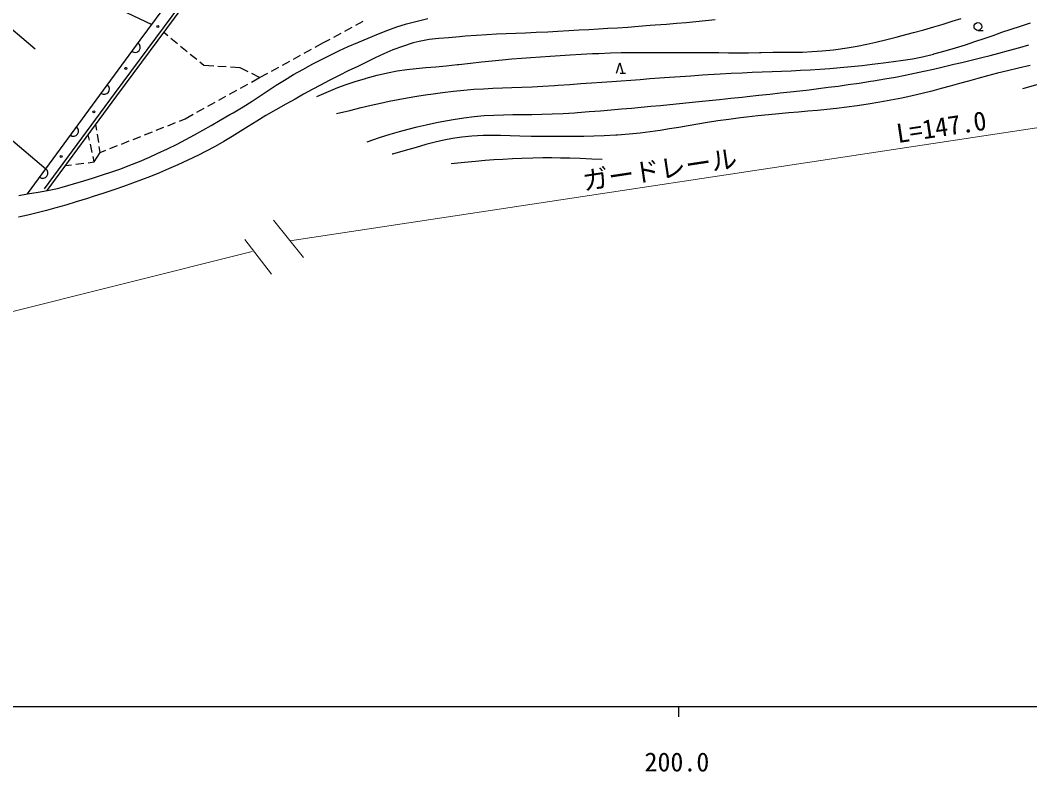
# Model space of a CAD drawing. Units: millimetres, scale not verified. Extents: x 40000 to 680000, y 20000 to 380000.
# Drawn here: x 204647 to 301805, y 198715 to 271034 of the extents above; entities that cross this region are included whole.
import ezdxf
from ezdxf.enums import TextEntityAlignment as Align

# ---------------------------------------------------------------- set-up
doc = ezdxf.new("R2010")
doc.units = ezdxf.units.MM
doc.header["$LTSCALE"] = 1000
for name, color, linetype, lineweight in [('M-BGD', 7, 'Continuous', 25), ('M-STR-HTXT', 7, 'Continuous', 13), ('M-TTL-BAND', 7, 'Continuous', 25)]:
    doc.layers.add(name, color=color, linetype=linetype, lineweight=lineweight)
doc.styles.add('ＭＳ ゴシック', font='')
doc.styles.get('ＭＳ ゴシック').set_extended_font_data('MS Gothic')

msp = doc.modelspace()

# ---------------------------------------------------------------- linework, layer by layer
at = {"layer": 'M-BGD'}
for p, q in [((216190, 269111), (230560, 288599)), ((204742, 276707), (217301, 270618)), ((213721, 263935), (220094, 272541)), ((213962, 263757), (220335, 272362)), ((201879, 271847), (206097, 268286)), ((235882, 269982), (236585, 270364)), ((236936, 270555), (237639, 270938)), ((218848, 269519), (218462, 269834)), ((219778, 268760), (219158, 269266)), ((233840, 268872), (234477, 269218)), ((234828, 269409), (235531, 269791)), ((296810, 270050), (297310, 270050)), ((205338, 254319), (216190, 269111)), ((220707, 268001), (220087, 268507)), ((231987, 267861), (232690, 268244)), ((233041, 268436), (233840, 268872)), ((221637, 267242), (221017, 267748)), ((230934, 267287), (231636, 267670)), ((222332, 266674), (221946, 266989)), ((223279, 266615), (222332, 266674)), ((224477, 266541), (223678, 266590)), ((225823, 266458), (224876, 266517)), ((226572, 266075), (225823, 266458)), ((228827, 266137), (229529, 266520)), ((229880, 266712), (230583, 267095)), ((262042, 265929), (262342, 266929)), ((262342, 266929), (262642, 265929)), ((196609, 265606), (207112, 256738)), ((226898, 265078), (227677, 265510)), ((227677, 265510), (226928, 265893)), ((227677, 265510), (228476, 265946)), ((262392, 265929), (262892, 265929)), ((224799, 263915), (225499, 264303)), ((225849, 264497), (226548, 264885)), ((206988, 254818), (213721, 263935)), ((207229, 254640), (213962, 263757)), ((223749, 263333), (224449, 263721)), ((221650, 262170), (222350, 262558)), ((222700, 262752), (223400, 263139)), ((219968, 261325), (220522, 261545)), ((220522, 261545), (221300, 261976)), ((212018, 260448), (211932, 261008)), ((217736, 260441), (218480, 260736)), ((218852, 260883), (219596, 261178)), ((211316, 259486), (211199, 260015)), ((212200, 259262), (212079, 260053)), ((215505, 259558), (216249, 259852)), ((216621, 260000), (217364, 260294)), ((211573, 258314), (211401, 259096)), ((212347, 258307), (212261, 258867)), ((212347, 258307), (212902, 258527)), ((213273, 258674), (214017, 258969)), ((214389, 259116), (215133, 259411)), ((211776, 257394), (211659, 257924)), ((211776, 257394), (212347, 258307)), ((209001, 257040), (209595, 257116)), ((209992, 257166), (210785, 257268)), ((211182, 257318), (211776, 257394))]:
    msp.add_line(p, q, dxfattribs=at)
for points in [[(204520, 254173), (205338, 254319), (206372, 254489), (207283, 254640), (208231, 254850), (208689, 254978), (209763, 255296), (210758, 255591), (211691, 255873), (212583, 256152), (213453, 256439), (214319, 256743), (215201, 257075), (216118, 257445), (217089, 257863), (217827, 258196), (218834, 258671), (219749, 259121), (220598, 259559), (221409, 259995), (222210, 260440), (223029, 260907), (223892, 261404), (224827, 261944), (225154, 262133), (226106, 262698), (226962, 263237), (227755, 263756), (228517, 264263), (229283, 264768), (230086, 265278), (230958, 265801), (231849, 266299), (232822, 266821), (233707, 267285), (234542, 267709), (235366, 268107), (236218, 268498), (237135, 268897), (238141, 269316), (239142, 269725), (240033, 270077), (240894, 270390), (241807, 270678), (242844, 270954), (243891, 271182)], [(233193, 263703), (234304, 264187), (235209, 264555), (236026, 264853), (236872, 265130), (237864, 265433), (237931, 265453), (239000, 265749), (239994, 265978), (240937, 266153), (241850, 266286), (242755, 266390), (243675, 266477), (244632, 266560), (245648, 266652), (246745, 266764), (246851, 266776), (247980, 266901), (249044, 267016), (250055, 267120), (251025, 267216), (251964, 267303), (252885, 267382), (253796, 267456), (254711, 267524), (255641, 267587), (256595, 267647), (257586, 267704), (258625, 267759), (259723, 267814), (260339, 267843), (261453, 267888), (262475, 267917), (263433, 267932), (264356, 267938), (265272, 267937), (266209, 267932), (267197, 267928), (268262, 267927), (268832, 267928), (269938, 267929), (270940, 267923), (271879, 267914), (272794, 267906), (273727, 267903), (274719, 267908), (275808, 267925), (275960, 267928), (277064, 267945), (278065, 267950), (279004, 267955), (279918, 267971), (280847, 268009), (281828, 268080), (282900, 268197), (283130, 268227), (284218, 268384), (285195, 268549), (286107, 268728), (287003, 268925), (287929, 269147), (288932, 269398), (289532, 269550), (290617, 269835), (291618, 270113), (292556, 270388), (293452, 270661), (294327, 270933), (295202, 271205)], [(271535, 271060), (270582, 270960), (269664, 270872), (268751, 270791), (267815, 270713), (266827, 270634), (265759, 270548), (265267, 270509), (264147, 270421), (263110, 270345), (262135, 270279), (261200, 270220), (260285, 270166), (259368, 270114), (258428, 270063), (257445, 270009), (256397, 269951), (255421, 269896), (254307, 269837), (253286, 269793), (252328, 269756), (251406, 269722), (250491, 269684), (249556, 269637), (248572, 269574), (247511, 269489), (246935, 269436), (245870, 269351), (244927, 269283), (244017, 269182), (243052, 268997), (242471, 268842), (241427, 268511), (240499, 268166), (239643, 267804), (238815, 267418), (237968, 267003), (237059, 266554), (236284, 266180), (235284, 265695), (234378, 265238), (233536, 264795), (232729, 264357), (231926, 263910), (231097, 263442), (230211, 262942), (229254, 262406), (228289, 261853), (227414, 261327), (226600, 260820), (225820, 260328), (225046, 259845), (224250, 259365), (223403, 258883), (222478, 258392), (221803, 258058), (220784, 257573), (219827, 257132), (218918, 256727), (218041, 256353), (217183, 256002), (216331, 255670), (215470, 255350), (214586, 255036), (213665, 254720), (212693, 254399), (211656, 254064), (211114, 253891), (210040, 253555), (209036, 253250), (208085, 252974), (207171, 252723), (206278, 252493), (205388, 252282), (204486, 252085)], [(235095, 262044), (236359, 262360), (237460, 262630), (238436, 262860), (239326, 263060), (240169, 263237), (241005, 263398), (241872, 263553), (242809, 263709), (243856, 263873), (244171, 263922), (245288, 264080), (246338, 264207), (247334, 264306), (248289, 264383), (249218, 264442), (250132, 264488), (251045, 264525), (251969, 264559), (252919, 264593), (253907, 264634), (254946, 264685), (256050, 264751), (256407, 264775), (257542, 264855), (258615, 264932), (259638, 265005), (260619, 265075), (261568, 265143), (262495, 265210), (263410, 265276), (264322, 265342), (265242, 265408), (266179, 265475), (267143, 265543), (268144, 265613), (269192, 265685), (270296, 265761), (270861, 265800), (271997, 265872), (273077, 265932), (274110, 265983), (275102, 266027), (276062, 266066), (276999, 266102), (277920, 266137), (278833, 266175), (279747, 266217), (280669, 266266), (281607, 266323), (282569, 266392), (283564, 266475), (284599, 266573), (285682, 266689), (286632, 266803), (287717, 266934), (288691, 267051), (289606, 267175), (290516, 267324), (291472, 267517), (292529, 267775), (292564, 267784), (293651, 268082), (294663, 268380), (295614, 268677), (296521, 268974), (297399, 269271), (298263, 269569), (299128, 269868), (300010, 270168), (300923, 270469), (301884, 270773)], [(238032, 259342), (239228, 259741), (240250, 260066), (241154, 260334), (241996, 260563), (242833, 260768), (243720, 260968), (244715, 261179), (245208, 261281), (246310, 261489), (247352, 261648), (248345, 261766), (249301, 261848), (250230, 261902), (251143, 261935), (252051, 261953), (252965, 261962), (253895, 261971), (254852, 261984), (255848, 262009), (256892, 262053), (257997, 262122), (258268, 262143), (259406, 262234), (260489, 262323), (261524, 262409), (262519, 262494), (263483, 262578), (264421, 262661), (265343, 262746), (266255, 262831), (267166, 262919), (268082, 263009), (269012, 263102), (269963, 263200), (270943, 263302), (271959, 263409), (273019, 263523), (274130, 263643), (274603, 263695), (275728, 263817), (276783, 263930), (277782, 264037), (278739, 264141), (279666, 264244), (280577, 264349), (281486, 264458), (282406, 264574), (283351, 264699), (284334, 264837), (285368, 264988), (286468, 265158), (286757, 265203), (287858, 265384), (288868, 265562), (289812, 265742), (290718, 265926), (291613, 266119), (292523, 266325), (293476, 266548), (294499, 266791), (295248, 266970), (296286, 267220), (297175, 267439), (297995, 267646), (298825, 267863), (299745, 268110), (300834, 268408), (301713, 268651)], [(301133, 264455), (302397, 264805), (303469, 265099), (304402, 265350), (305250, 265572), (306067, 265777), (306907, 265978), (307825, 266190), (308873, 266424), (308943, 266440), (310027, 266689), (311024, 266930), (311960, 267160), (312860, 267373), (313751, 267566), (314658, 267733), (315607, 267871), (316623, 267975), (317714, 268040), (318716, 268080), (319583, 268093), (320612, 268063), (321043, 268040)], [(301826, 266675), (300719, 266426), (299674, 266176), (298680, 265925), (297728, 265675), (296808, 265426), (295912, 265178), (295029, 264932), (294150, 264689), (293265, 264450), (292365, 264215), (291441, 263984), (290482, 263759), (289480, 263540), (288424, 263328), (287357, 263132), (286241, 262946), (285185, 262787), (284181, 262652), (283216, 262537), (282280, 262437), (281363, 262348), (280453, 262267), (279540, 262189), (278614, 262111), (277662, 262028), (276674, 261936), (275641, 261831), (274550, 261709), (273956, 261638), (272837, 261492), (271791, 261340), (270802, 261184), (269856, 261026), (268939, 260870), (268037, 260717), (267136, 260568), (266221, 260428), (265278, 260297), (264293, 260178), (263252, 260074), (262140, 259986), (261962, 259974), (260851, 259909), (259835, 259867), (258882, 259842), (257962, 259831), (257044, 259830), (256098, 259835), (255092, 259841), (253997, 259845), (253810, 259846), (252737, 259865), (251790, 259905), (250873, 259942), (249890, 259951), (249201, 259931), (248113, 259865), (247145, 259770), (246258, 259642), (245413, 259482), (244572, 259288), (243695, 259058), (242744, 258791), (241679, 258486), (240463, 258142), (240451, 258138)], [(246128, 257242), (247407, 257373), (248467, 257477), (249382, 257558), (250231, 257622), (251089, 257675), (252034, 257720), (252914, 257754), (253995, 257789), (254938, 257808), (255803, 257813), (256648, 257804), (257534, 257783), (258520, 257750), (259666, 257707), (260639, 257669)]]:
    msp.add_lwpolyline(points, dxfattribs=at)
for centre, radius in [((217890, 270419), 100), ((296810, 270425), 375), ((214805, 266397), 100), ((211741, 262221), 100), ((208584, 257911), 100)]:
    msp.add_circle(centre, radius, dxfattribs=at)
for centre in [(215690, 268429), (212732, 264397), (209774, 260366), (206816, 256335)]:
    msp.add_arc(centre, 500, 233.73399, 53.73399, dxfattribs=at)
at = {"layer": 'M-STR-HTXT'}
for p, q in [((230591, 249818), (346830, 267366)), ((229014, 251777), (231905, 248186)), ((226258, 249948), (228833, 246605)), ((146247, 228581), (226981, 248773))]:
    msp.add_line(p, q, dxfattribs=at)
at = {"layer": 'M-TTL-BAND'}
for p, q in [((40000, 205000), (579000, 205000)), ((268000, 205000), (268000, 204000))]:
    msp.add_line(p, q, dxfattribs=at)

# ---------------------------------------------------------------- texts
at = {"layer": 'M-STR-HTXT', "style": 'ＭＳ ゴシック'}
for s, p in [('L=147.0', (289198, 258666)), ('ガードレール', (258992, 254106))]:
    msp.add_text(s, height=1833, rotation=8.585, dxfattribs=at).set_placement(p, align=Align.BOTTOM_LEFT)
at = {"layer": 'M-TTL-BAND', "style": 'ＭＳ ゴシック'}
msp.add_text('200.0', height=1833, dxfattribs=at).set_placement((267844, 198195), align=Align.BOTTOM_CENTER)

doc.saveas('drawing.dxf')
